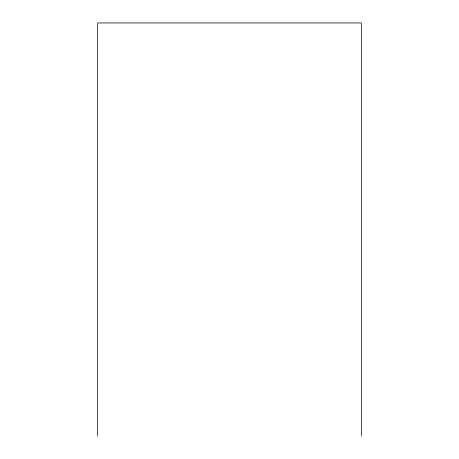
<?xml version="1.0" encoding="UTF-8"?>
<svg xmlns="http://www.w3.org/2000/svg" width="459" height="459" viewBox="0 0 459 459"><rect width="100%" height="100%" fill="white"/><g stroke="black" fill="none" stroke-linecap="round" stroke-linejoin="round"><path stroke-width="0.69" d="M361.388 436.05L361.388 22.95L97.612 22.95L97.612 436.05"/></g></svg>
